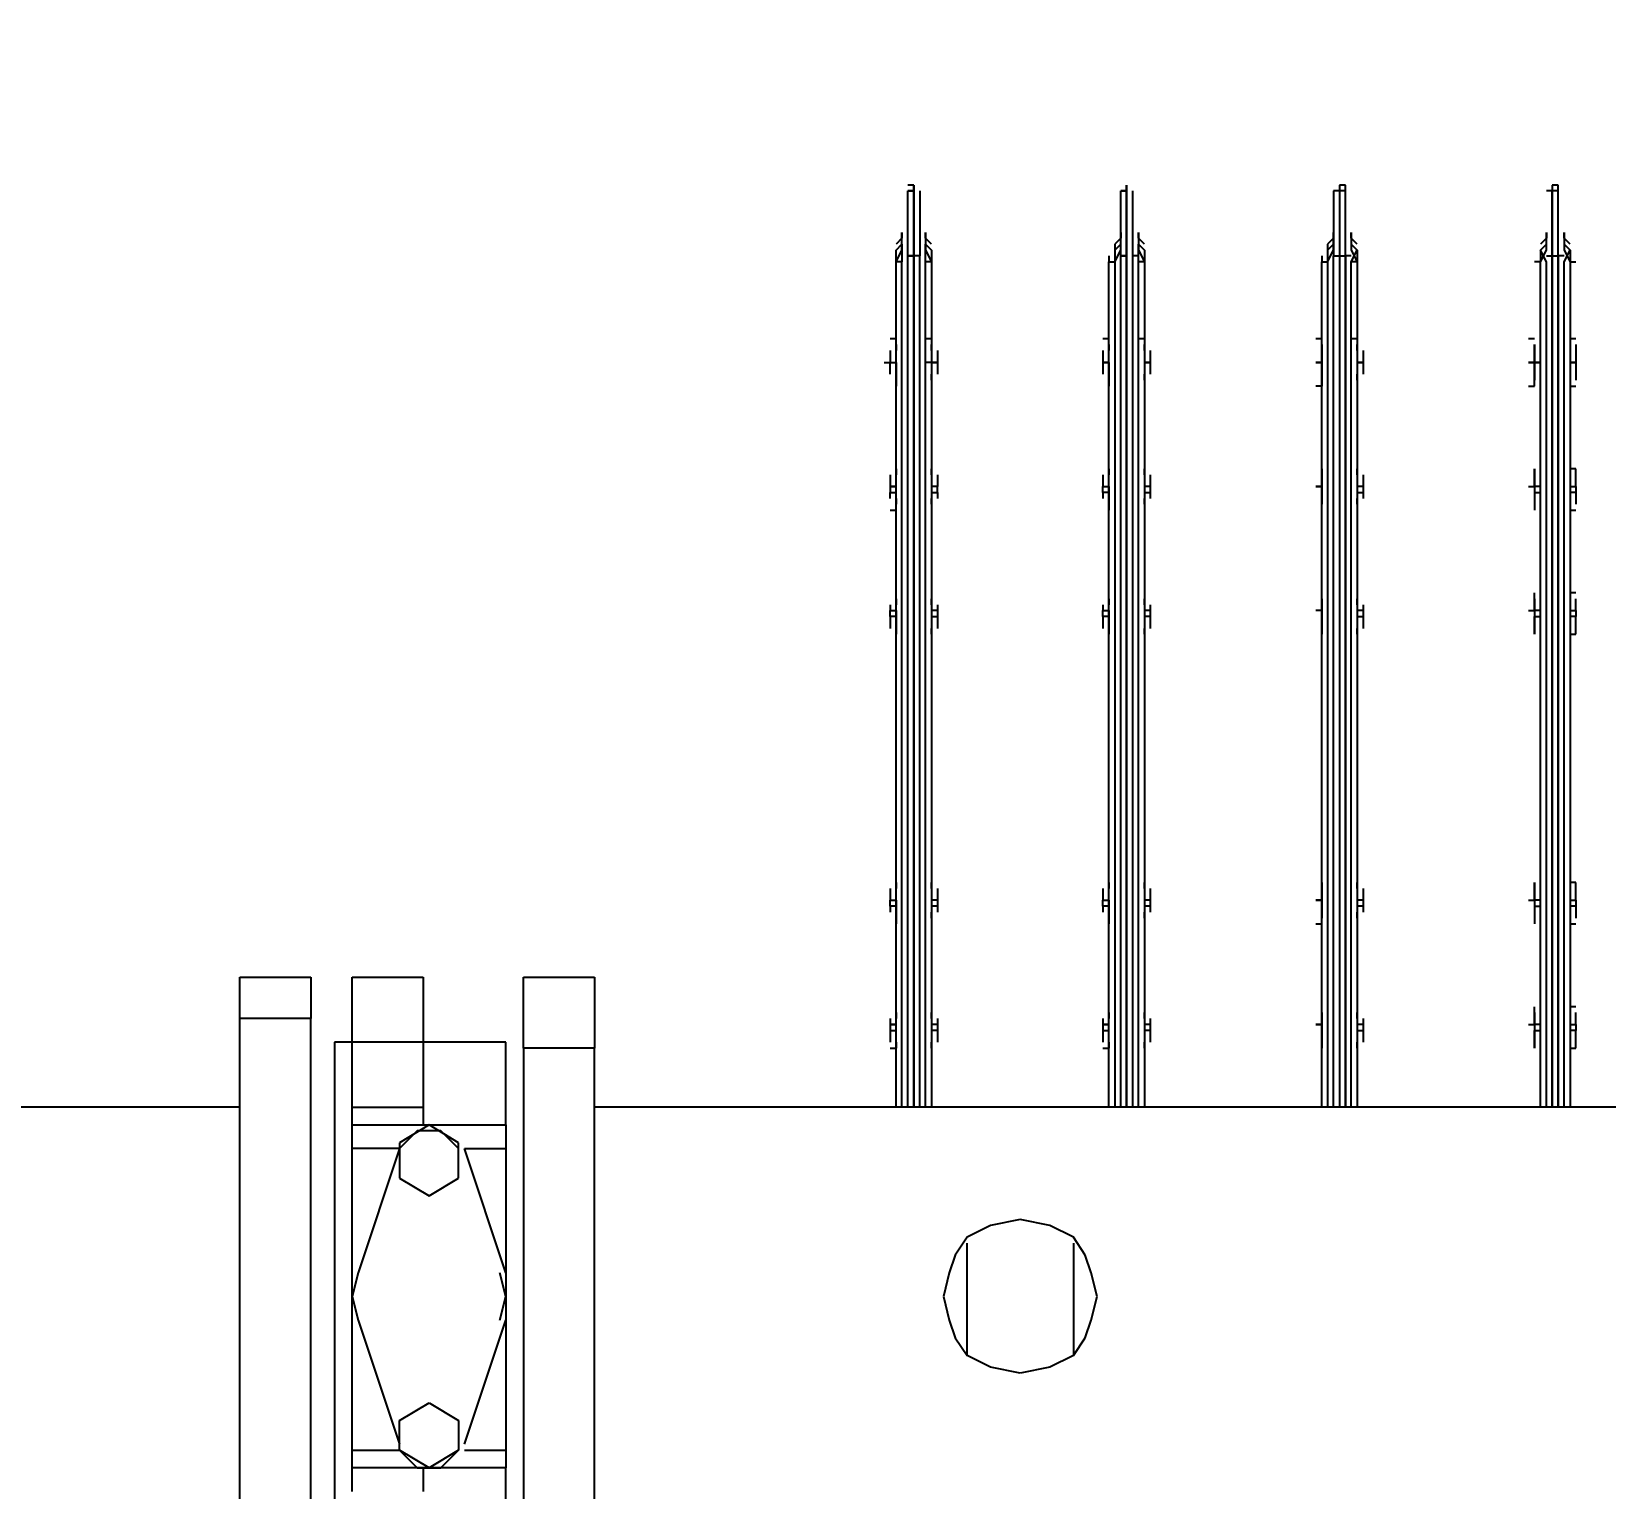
# Model space of a CAD drawing. Header units: metres. Extents: x 530797 to 531186, y 2675944 to 2676144.
# Drawn here: x 531160.9944 to 531161.3626, y 2676016.558 to 2676016.8989 of the extents above; entities that cross this region are included whole.
import ezdxf

# ---------------------------------------------------------------- set-up
doc = ezdxf.new("R2010")
doc.units = ezdxf.units.M
doc.layers.add('IDT', color=7, linetype='Continuous')
doc.layers.add('MMS Block Numbering', color=7, linetype='Continuous')
doc.styles.add('Adani Regular', font='Adani Regular.ttf')

# ---------------------------------------------------------------- blocks, each defined once
blk = doc.blocks.new('IDT')
at = {"layer": 'IDT', "color": 0, "lineweight": 25}
for p, q in [((15.08755, 10.12502), (15.08755, 9.99501)), ((15.10415, 10.12502), (15.10415, 9.99501)), ((15.0419, 10.12087), (15.0419, 10.10013)), ((15.08202, 10.00054), (15.08202, 10.12087)), ((15.02116, 10.11949), (15.02116, 10.00192)), ((15.03775, 10.00192), (15.03775, 10.11949)), ((15.06127, 10.10013), (15.06127, 10.10566)), ((15.07787, 10.10566), (15.07787, 10.10013)), ((15.0419, 10.09598), (15.0419, 10.10013)), ((15.0419, 10.10013), (15.07787, 10.10013)), ((15.05712, 10.10013), (15.05297, 10.09598)), ((15.05297, 10.09598), (15.05988, 10.10013)), ((15.06265, 10.10013), (15.05712, 10.10013)), ((15.05988, 10.10013), (15.0668, 10.09598)), ((15.0668, 10.09598), (15.06265, 10.10013)), ((15.07787, 10.10013), (15.07787, 10.09598)), ((15.0419, 10.06002), (15.0419, 10.09598)), ((15.05159, 10.09598), (15.0419, 10.09598)), ((15.05159, 10.09459), (15.0419, 10.06555)), ((15.05297, 10.08906), (15.05297, 10.09598)), ((15.07787, 10.09598), (15.0668, 10.09598)), ((15.0668, 10.09598), (15.0668, 10.08906)), ((15.07648, 10.06555), (15.0668, 10.09459)), ((15.07787, 10.09598), (15.07787, 10.06002)), ((15.05988, 10.08491), (15.05297, 10.08906)), ((15.0668, 10.08906), (15.05988, 10.08491)), ((14.90912, 10.07385), (14.91465, 10.07661)), ((14.91465, 10.07661), (14.92157, 10.078)), ((14.92157, 10.078), (14.92849, 10.07661)), ((14.92849, 10.07661), (14.93402, 10.07385)), ((14.90912, 10.07385), (14.90635, 10.0697)), ((14.90912, 10.04757), (14.90912, 10.07385)), ((14.93402, 10.07385), (14.93402, 10.04757)), ((14.93678, 10.0697), (14.93402, 10.07385)), ((14.90635, 10.0697), (14.90497, 10.06555)), ((14.93817, 10.06555), (14.93678, 10.0697)), ((14.90497, 10.06555), (14.90359, 10.06002)), ((14.93955, 10.06002), (14.93817, 10.06555)), ((15.04329, 10.06555), (15.0419, 10.06002)), ((15.07787, 10.06002), (15.07648, 10.06555)), ((14.90359, 10.06002), (14.90497, 10.05448)), ((14.93817, 10.05448), (14.93955, 10.06002)), ((15.0419, 10.02544), (15.0419, 10.06002)), ((15.0419, 10.06002), (15.04329, 10.05448)), ((15.07648, 10.05448), (15.07787, 10.06002)), ((15.07787, 10.06002), (15.07787, 10.02544)), ((14.90497, 10.05448), (14.90635, 10.05033)), ((14.93678, 10.05033), (14.93817, 10.05448)), ((15.0419, 10.05448), (15.05159, 10.02544)), ((15.0668, 10.02544), (15.07648, 10.05448)), ((14.90635, 10.05033), (14.90912, 10.04618)), ((14.93402, 10.04618), (14.93678, 10.05033)), ((14.90912, 10.04618), (14.91465, 10.04342)), ((14.91465, 10.04342), (14.92157, 10.04203)), ((14.92157, 10.04203), (14.92849, 10.04342)), ((14.92849, 10.04342), (14.93402, 10.04618)), ((15.05988, 10.0365), (15.05297, 10.03235)), ((15.0668, 10.03235), (15.05988, 10.0365)), ((15.05297, 10.03235), (15.05297, 10.02405)), ((15.0668, 10.02405), (15.0668, 10.03235)), ((15.0419, 10.0199), (15.0419, 10.02544)), ((15.05159, 10.02544), (15.0419, 10.02544)), ((15.05297, 10.02544), (15.05712, 10.02129)), ((15.06265, 10.02129), (15.0668, 10.02544)), ((15.0668, 10.02544), (15.07787, 10.02544)), ((15.07787, 10.02544), (15.07787, 10.0199)), ((15.05297, 10.02405), (15.05988, 10.0199)), ((15.05712, 10.02129), (15.06265, 10.02129)), ((15.05988, 10.0199), (15.0668, 10.02405)), ((15.0419, 10.0199), (15.0419, 10.00054)), ((15.07787, 10.0199), (15.0419, 10.0199)), ((15.06127, 10.01575), (15.06127, 10.0199)), ((15.07787, 10.0199), (15.07787, 10.01575)), ((14.44023, 10.01575), (15.02116, 10.01575)), ((14.79294, 9.81796), (14.79294, 10.01575)), ((14.79432, 10.01575), (14.79432, 9.81796)), ((14.7957, 9.81658), (14.7957, 10.01575)), ((14.7957, 10.01575), (14.7957, 9.81658)), ((14.79709, 9.81658), (14.79709, 10.01575)), ((14.79709, 10.01575), (14.79709, 9.81658)), ((14.79847, 10.01575), (14.79847, 9.81796)), ((14.79985, 10.01575), (14.79985, 9.81796)), ((14.84273, 9.81796), (14.84273, 10.01575)), ((14.84411, 10.01575), (14.84411, 9.81796)), ((14.8455, 9.81658), (14.8455, 10.01575)), ((14.8455, 10.01575), (14.8455, 9.81658)), ((14.84688, 9.81658), (14.84688, 10.01575)), ((14.84826, 10.01575), (14.84826, 9.81658)), ((14.84965, 9.81796), (14.84965, 10.01575)), ((14.85103, 10.01575), (14.85103, 9.81796)), ((14.89252, 9.81796), (14.89252, 10.01575)), ((14.89391, 10.01575), (14.89391, 9.81796)), ((14.89529, 9.81658), (14.89529, 10.01575)), ((14.89667, 10.01575), (14.89667, 9.81658)), ((14.89667, 9.81658), (14.89667, 10.01575)), ((14.89806, 10.01575), (14.89806, 9.81658)), ((14.89944, 9.81796), (14.89944, 10.01575)), ((14.90082, 10.01575), (14.90082, 9.81796)), ((14.94232, 9.81796), (14.94232, 10.01575)), ((14.9437, 10.01575), (14.9437, 9.81796)), ((14.94508, 10.01575), (14.94508, 9.81658)), ((14.94647, 9.81658), (14.94647, 10.01575)), ((14.94647, 10.01575), (14.94647, 9.81658)), ((14.94785, 10.01575), (14.94785, 9.81658)), ((14.94923, 10.01575), (14.94923, 9.81796)), ((14.95062, 10.01575), (14.95062, 9.81796)), ((15.06127, 10.00054), (15.06127, 10.01575)), ((15.07787, 10.01575), (15.06127, 10.01575)), ((15.07787, 10.01575), (15.07787, 10.00054)), ((15.10415, 10.01575), (15.21341, 10.01575)), ((14.79294, 10.00192), (14.79155, 10.00192)), ((14.79155, 10.00192), (14.79155, 10.00054)), ((14.79155, 10.00054), (14.79155, 9.99777)), ((14.79294, 9.99777), (14.79294, 10.00192)), ((14.80124, 9.99777), (14.80124, 10.00192)), ((14.80124, 10.00192), (14.80124, 10.00054)), ((14.80124, 10.00054), (14.80124, 9.99777)), ((14.84135, 9.99777), (14.84135, 10.00054)), ((14.84273, 9.99639), (14.84273, 10.00192)), ((14.84273, 10.00192), (14.84273, 10.00054)), ((14.85103, 9.99639), (14.85103, 10.00192)), ((14.85103, 10.00192), (14.85103, 10.00054)), ((14.85103, 10.00054), (14.85103, 9.99777)), ((14.89114, 9.99777), (14.89114, 10.00054)), ((14.89252, 9.99777), (14.89252, 10.00192)), ((14.89252, 10.00192), (14.89252, 10.00054)), ((14.90221, 10.00192), (14.90082, 10.00192)), ((14.90082, 10.00192), (14.90082, 9.99777)), ((14.90082, 10.00054), (14.90082, 10.00192)), ((14.90221, 9.99777), (14.90221, 10.00054)), ((14.94093, 9.99777), (14.94093, 10.00054)), ((14.94232, 9.99777), (14.94232, 10.00192)), ((14.94232, 10.00192), (14.94232, 10.00054)), ((14.952, 10.00192), (14.95062, 10.00192)), ((14.95062, 10.00192), (14.95062, 9.99777)), ((14.95062, 10.00054), (14.95062, 10.00192)), ((14.952, 9.99777), (14.952, 10.00054)), ((15.02116, 9.98533), (15.02116, 10.00192)), ((15.02116, 10.00192), (15.03775, 10.00192)), ((15.03775, 10.00192), (15.03775, 9.98533)), ((15.0419, 10.00054), (15.06127, 10.00054)), ((15.06127, 9.98533), (15.06127, 10.00054)), ((15.06127, 10.00054), (15.07787, 10.00054)), ((15.07787, 10.00054), (15.07787, 9.98533)), ((15.07787, 10.00054), (15.08202, 10.00054)), ((14.79155, 9.99639), (14.79155, 9.99777)), ((14.79155, 9.99777), (14.79294, 9.99777)), ((14.79294, 9.99639), (14.79155, 9.99639)), ((14.79155, 9.99639), (14.79155, 9.99501)), ((14.79155, 9.99501), (14.79155, 9.99362)), ((14.79294, 9.99639), (14.79294, 9.99777)), ((14.79294, 9.99224), (14.79294, 9.99639)), ((14.80124, 9.99777), (14.79985, 9.99777)), ((14.79985, 9.99639), (14.80124, 9.99639)), ((14.80124, 9.99639), (14.80124, 9.99777)), ((14.80124, 9.99639), (14.80124, 9.99777)), ((14.80124, 9.99639), (14.80124, 9.99224)), ((14.80124, 9.99501), (14.80124, 9.99639)), ((14.80262, 9.99639), (14.80124, 9.99639)), ((14.80124, 9.99362), (14.80124, 9.99501)), ((14.84273, 9.99777), (14.84135, 9.99777)), ((14.84135, 9.99639), (14.84135, 9.99777)), ((14.84135, 9.99501), (14.84135, 9.99639)), ((14.84135, 9.99639), (14.84273, 9.99639)), ((14.84273, 9.99224), (14.84273, 9.99639)), ((14.84273, 9.99501), (14.84273, 9.99362)), ((14.85103, 9.99777), (14.85103, 9.99639)), ((14.85103, 9.99501), (14.85103, 9.99639)), ((14.85103, 9.99639), (14.85241, 9.99639)), ((14.85241, 9.99639), (14.85103, 9.99639)), ((14.85103, 9.99639), (14.85103, 9.99224)), ((14.85103, 9.99362), (14.85103, 9.99501)), ((14.89114, 9.99639), (14.89114, 9.99777)), ((14.89114, 9.99777), (14.89252, 9.99777)), ((14.89114, 9.99501), (14.89114, 9.99639)), ((14.89114, 9.99639), (14.89252, 9.99639)), ((14.89252, 9.99639), (14.89252, 9.99777)), ((14.89252, 9.99224), (14.89252, 9.99639)), ((14.89252, 9.99501), (14.89252, 9.99362)), ((14.90082, 9.99777), (14.90082, 9.99639)), ((14.90221, 9.99777), (14.90082, 9.99777)), ((14.90221, 9.99639), (14.90082, 9.99639)), ((14.90082, 9.99639), (14.90082, 9.99224)), ((14.90082, 9.99639), (14.90221, 9.99639)), ((14.90082, 9.99362), (14.90082, 9.99501)), ((14.90221, 9.99639), (14.90221, 9.99777)), ((14.90221, 9.99501), (14.90221, 9.99639)), ((14.94093, 9.99639), (14.94093, 9.99777)), ((14.94093, 9.99777), (14.94232, 9.99777)), ((14.94093, 9.99501), (14.94093, 9.99639)), ((14.94093, 9.99639), (14.94232, 9.99639)), ((14.94232, 9.99639), (14.94232, 9.99777)), ((14.94232, 9.99224), (14.94232, 9.99639)), ((14.94232, 9.99501), (14.94232, 9.99362)), ((14.95062, 9.99777), (14.95062, 9.99639)), ((14.952, 9.99777), (14.95062, 9.99777)), ((14.952, 9.99639), (14.95062, 9.99639)), ((14.95062, 9.99639), (14.95062, 9.99224)), ((14.95062, 9.99639), (14.952, 9.99639)), ((14.95062, 9.99362), (14.95062, 9.99501)), ((14.952, 9.99639), (14.952, 9.99777)), ((14.952, 9.99501), (14.952, 9.99639)), ((15.08755, 9.98533), (15.08755, 9.99501)), ((15.08755, 9.99501), (15.10415, 9.99501)), ((15.10415, 9.99501), (15.10415, 9.98533)), ((14.79155, 9.99224), (14.79294, 9.99224)), ((15.03775, 9.98533), (15.02116, 9.98533)), ((15.07787, 9.98533), (15.06127, 9.98533)), ((15.10415, 9.98533), (15.08755, 9.98533)), ((14.79294, 9.97288), (14.79155, 9.97288)), ((14.79294, 9.96873), (14.79294, 9.97288)), ((14.80124, 9.96873), (14.80124, 9.97288)), ((14.84273, 9.96873), (14.84273, 9.97288)), ((14.85241, 9.97288), (14.85103, 9.97288)), ((14.85103, 9.97288), (14.85103, 9.96873)), ((14.89252, 9.96873), (14.89252, 9.97288)), ((14.90082, 9.96873), (14.90082, 9.97288)), ((14.94232, 9.96873), (14.94232, 9.97288)), ((14.95062, 9.96873), (14.95062, 9.97288)), ((14.79155, 9.97011), (14.79155, 9.97149)), ((14.79155, 9.96873), (14.79155, 9.97011)), ((14.80124, 9.97011), (14.80124, 9.97149)), ((14.80124, 9.96873), (14.80124, 9.97011)), ((14.84135, 9.96873), (14.84135, 9.97011)), ((14.84273, 9.97149), (14.84273, 9.97011)), ((14.85103, 9.97011), (14.85103, 9.97149)), ((14.85103, 9.96873), (14.85103, 9.97011)), ((14.89114, 9.96873), (14.89114, 9.97011)), ((14.89252, 9.97149), (14.89252, 9.97011)), ((14.90082, 9.97011), (14.90082, 9.97149)), ((14.90221, 9.96873), (14.90221, 9.97011)), ((14.94093, 9.96873), (14.94093, 9.97011)), ((14.94232, 9.97149), (14.94232, 9.97011)), ((14.95062, 9.97011), (14.95062, 9.97149)), ((14.952, 9.96873), (14.952, 9.97011)), ((14.79155, 9.96734), (14.79155, 9.96873)), ((14.79155, 9.96873), (14.79294, 9.96873)), ((14.79294, 9.96734), (14.79155, 9.96734)), ((14.79155, 9.96734), (14.79155, 9.96458)), ((14.79294, 9.96734), (14.79294, 9.96873)), ((14.79294, 9.96319), (14.79294, 9.96734)), ((14.80124, 9.96873), (14.79985, 9.96873)), ((14.79985, 9.96734), (14.80124, 9.96734)), ((14.80124, 9.96734), (14.80124, 9.96873)), ((14.80124, 9.96734), (14.80124, 9.96873)), ((14.80124, 9.96734), (14.80124, 9.96319)), ((14.80124, 9.96458), (14.80124, 9.96734)), ((14.80262, 9.96734), (14.80124, 9.96734)), ((14.84135, 9.96734), (14.84135, 9.96873)), ((14.84135, 9.96873), (14.84273, 9.96873)), ((14.84135, 9.96458), (14.84135, 9.96734)), ((14.84135, 9.96734), (14.84273, 9.96734)), ((14.84273, 9.96734), (14.84273, 9.96873)), ((14.84273, 9.96319), (14.84273, 9.96734)), ((14.85103, 9.96873), (14.85103, 9.96734)), ((14.85103, 9.96734), (14.85103, 9.96873)), ((14.85103, 9.96458), (14.85103, 9.96734)), ((14.85103, 9.96734), (14.85241, 9.96734)), ((14.85241, 9.96734), (14.85103, 9.96734)), ((14.85103, 9.96734), (14.85103, 9.96319)), ((14.89114, 9.96734), (14.89114, 9.96873)), ((14.89114, 9.96873), (14.89252, 9.96873)), ((14.89114, 9.96458), (14.89114, 9.96734)), ((14.89114, 9.96734), (14.89252, 9.96734)), ((14.89252, 9.96319), (14.89252, 9.96873)), ((14.90082, 9.96873), (14.90221, 9.96873)), ((14.90082, 9.96734), (14.90082, 9.96873)), ((14.90221, 9.96734), (14.90082, 9.96734)), ((14.90082, 9.96734), (14.90082, 9.96319)), ((14.90221, 9.96734), (14.90082, 9.96734)), ((14.90221, 9.96873), (14.90221, 9.96734)), ((14.90221, 9.96458), (14.90221, 9.96734)), ((14.94093, 9.96734), (14.94093, 9.96873)), ((14.94093, 9.96873), (14.94232, 9.96873)), ((14.94093, 9.96458), (14.94093, 9.96734)), ((14.94093, 9.96734), (14.94232, 9.96734)), ((14.94232, 9.96734), (14.94232, 9.96873)), ((14.94232, 9.96319), (14.94232, 9.96734)), ((14.95062, 9.96873), (14.952, 9.96873)), ((14.95062, 9.96734), (14.95062, 9.96873)), ((14.952, 9.96734), (14.95062, 9.96734)), ((14.95062, 9.96734), (14.95062, 9.96319)), ((14.952, 9.96734), (14.95062, 9.96734)), ((14.952, 9.96873), (14.952, 9.96734)), ((14.952, 9.96458), (14.952, 9.96734)), ((14.79155, 9.96458), (14.79155, 9.96319)), ((14.79155, 9.96319), (14.79294, 9.96319)), ((14.80124, 9.96319), (14.80124, 9.96458)), ((14.84273, 9.96458), (14.84273, 9.96319)), ((14.85103, 9.96319), (14.85103, 9.96458)), ((14.89252, 9.96458), (14.89252, 9.96319)), ((14.90082, 9.96319), (14.90082, 9.96458)), ((14.94232, 9.96458), (14.94232, 9.96319)), ((14.95062, 9.96319), (14.95062, 9.96458)), ((14.79294, 9.9051), (14.79155, 9.9051)), ((14.79155, 9.9051), (14.79155, 9.90372)), ((14.79155, 9.90372), (14.79155, 9.90095)), ((14.79294, 9.90095), (14.79294, 9.9051)), ((14.80124, 9.90095), (14.80124, 9.9051)), ((14.80124, 9.9051), (14.80124, 9.90372)), ((14.80124, 9.90372), (14.80124, 9.90095)), ((14.84135, 9.90095), (14.84135, 9.90372)), ((14.84273, 9.90095), (14.84273, 9.9051)), ((14.84273, 9.9051), (14.84273, 9.90372)), ((14.85103, 9.90372), (14.85103, 9.9051)), ((14.85103, 9.9051), (14.85103, 9.90095)), ((14.85103, 9.90095), (14.85103, 9.90372)), ((14.89114, 9.90095), (14.89114, 9.90372)), ((14.89252, 9.90095), (14.89252, 9.9051)), ((14.89252, 9.9051), (14.89252, 9.90372)), ((14.90082, 9.90095), (14.90082, 9.9051)), ((14.90082, 9.9051), (14.90082, 9.90372)), ((14.90221, 9.90095), (14.90221, 9.90372)), ((14.94093, 9.90095), (14.94093, 9.90372)), ((14.94232, 9.90095), (14.94232, 9.9051)), ((14.94232, 9.9051), (14.94232, 9.90372)), ((14.95062, 9.90095), (14.95062, 9.9051)), ((14.95062, 9.9051), (14.95062, 9.90372)), ((14.952, 9.90095), (14.952, 9.90372)), ((14.79155, 9.89957), (14.79155, 9.90095)), ((14.79155, 9.90095), (14.79294, 9.90095)), ((14.79294, 9.89957), (14.79155, 9.89957)), ((14.79155, 9.89957), (14.79155, 9.89819)), ((14.79294, 9.89542), (14.79294, 9.90095)), ((14.80124, 9.90095), (14.79985, 9.90095)), ((14.79985, 9.89957), (14.80124, 9.89957)), ((14.80124, 9.89957), (14.80124, 9.90095)), ((14.80124, 9.89957), (14.80124, 9.90095)), ((14.80124, 9.89957), (14.80124, 9.89542)), ((14.80124, 9.89819), (14.80124, 9.89957)), ((14.80262, 9.89957), (14.80124, 9.89957)), ((14.84273, 9.90095), (14.84135, 9.90095)), ((14.84135, 9.89957), (14.84135, 9.90095)), ((14.84135, 9.89819), (14.84135, 9.89957)), ((14.84135, 9.89957), (14.84273, 9.89957)), ((14.84273, 9.89957), (14.84273, 9.90095)), ((14.84273, 9.89542), (14.84273, 9.89957)), ((14.85103, 9.89957), (14.85103, 9.90095)), ((14.85103, 9.90095), (14.85103, 9.89957)), ((14.85103, 9.89957), (14.85103, 9.89542)), ((14.85103, 9.89819), (14.85103, 9.89957)), ((14.85103, 9.89957), (14.85241, 9.89957)), ((14.89114, 9.89957), (14.89114, 9.90095)), ((14.89114, 9.90095), (14.89252, 9.90095)), ((14.89114, 9.89819), (14.89114, 9.89957)), ((14.89114, 9.89957), (14.89252, 9.89957)), ((14.89252, 9.89542), (14.89252, 9.90095)), ((14.90082, 9.90095), (14.90221, 9.90095)), ((14.90082, 9.89957), (14.90082, 9.90095)), ((14.90221, 9.89957), (14.90082, 9.89957)), ((14.90082, 9.89957), (14.90082, 9.89542)), ((14.90221, 9.89957), (14.90082, 9.89957)), ((14.90221, 9.90095), (14.90221, 9.89957)), ((14.90221, 9.89819), (14.90221, 9.89957)), ((14.94232, 9.90095), (14.94093, 9.90095)), ((14.94093, 9.89957), (14.94093, 9.90095)), ((14.94093, 9.89819), (14.94093, 9.89957)), ((14.94093, 9.89957), (14.94232, 9.89957)), ((14.94232, 9.89542), (14.94232, 9.90095)), ((14.95062, 9.90095), (14.952, 9.90095)), ((14.95062, 9.89957), (14.95062, 9.90095)), ((14.952, 9.89957), (14.95062, 9.89957)), ((14.95062, 9.89957), (14.95062, 9.89542)), ((14.952, 9.89957), (14.95062, 9.89957)), ((14.952, 9.90095), (14.952, 9.89957)), ((14.952, 9.89819), (14.952, 9.89957)), ((14.79155, 9.89819), (14.79155, 9.8968)), ((14.79155, 9.89542), (14.79294, 9.89542)), ((14.80124, 9.8968), (14.80124, 9.89819)), ((14.84273, 9.89819), (14.84273, 9.8968)), ((14.85103, 9.8968), (14.85103, 9.89819)), ((14.89252, 9.89819), (14.89252, 9.8968)), ((14.90082, 9.8968), (14.90082, 9.89819)), ((14.94232, 9.89819), (14.94232, 9.8968)), ((14.95062, 9.8968), (14.95062, 9.89819)), ((14.79294, 9.87606), (14.79155, 9.87606)), ((14.79155, 9.87329), (14.79155, 9.87467)), ((14.79155, 9.87191), (14.79155, 9.87329)), ((14.79294, 9.87191), (14.79294, 9.87606)), ((14.80124, 9.87191), (14.80124, 9.87606)), ((14.80124, 9.87329), (14.80124, 9.87467)), ((14.80124, 9.87191), (14.80124, 9.87329)), ((14.84135, 9.87191), (14.84135, 9.87329)), ((14.84273, 9.87052), (14.84273, 9.87606)), ((14.84273, 9.87467), (14.84273, 9.87329)), ((14.85103, 9.87606), (14.85103, 9.87052)), ((14.85103, 9.87329), (14.85103, 9.87467)), ((14.85103, 9.87052), (14.85103, 9.87329)), ((14.89114, 9.87191), (14.89114, 9.87329)), ((14.89252, 9.87191), (14.89252, 9.87606)), ((14.89252, 9.87467), (14.89252, 9.87329)), ((14.90082, 9.87191), (14.90082, 9.87606)), ((14.90082, 9.87329), (14.90082, 9.87467)), ((14.90221, 9.87191), (14.90221, 9.87329)), ((14.94093, 9.87191), (14.94093, 9.87329)), ((14.94232, 9.87191), (14.94232, 9.87606)), ((14.94232, 9.87467), (14.94232, 9.87329)), ((14.952, 9.87606), (14.95062, 9.87606)), ((14.95062, 9.87606), (14.95062, 9.87191)), ((14.95062, 9.87329), (14.95062, 9.87467)), ((14.952, 9.87329), (14.952, 9.87191)), ((14.79155, 9.87052), (14.79155, 9.87191)), ((14.79155, 9.87191), (14.79294, 9.87191)), ((14.79294, 9.87052), (14.79155, 9.87052)), ((14.79155, 9.87052), (14.79155, 9.86776)), ((14.79294, 9.87052), (14.79294, 9.87191)), ((14.79294, 9.86637), (14.79294, 9.87052)), ((14.80124, 9.87191), (14.79985, 9.87191)), ((14.79985, 9.87052), (14.80124, 9.87052)), ((14.80124, 9.87052), (14.80124, 9.87191)), ((14.80124, 9.87052), (14.80124, 9.87191)), ((14.80124, 9.87052), (14.80124, 9.86637)), ((14.80124, 9.86776), (14.80124, 9.87052)), ((14.80262, 9.87052), (14.80124, 9.87052)), ((14.84273, 9.87191), (14.84135, 9.87191)), ((14.84135, 9.87052), (14.84135, 9.87191)), ((14.84135, 9.86776), (14.84135, 9.87052)), ((14.84135, 9.87052), (14.84273, 9.87052)), ((14.84273, 9.86637), (14.84273, 9.87052)), ((14.85103, 9.87052), (14.85241, 9.87052)), ((14.85241, 9.87052), (14.85103, 9.87052)), ((14.85103, 9.87052), (14.85103, 9.86776)), ((14.85103, 9.86637), (14.85103, 9.87052)), ((14.89252, 9.87191), (14.89114, 9.87191)), ((14.89114, 9.87052), (14.89114, 9.87191)), ((14.89114, 9.86776), (14.89114, 9.87052)), ((14.89114, 9.87052), (14.89252, 9.87052)), ((14.89252, 9.86637), (14.89252, 9.87191)), ((14.90082, 9.87191), (14.90221, 9.87191)), ((14.90082, 9.87052), (14.90082, 9.87191)), ((14.90221, 9.87052), (14.90082, 9.87052)), ((14.90082, 9.87052), (14.90082, 9.86637)), ((14.90221, 9.87052), (14.90082, 9.87052)), ((14.90221, 9.87191), (14.90221, 9.87052)), ((14.90221, 9.86776), (14.90221, 9.87052)), ((14.94232, 9.87191), (14.94093, 9.87191)), ((14.94093, 9.87191), (14.94093, 9.87052)), ((14.94093, 9.86776), (14.94093, 9.87052)), ((14.94093, 9.87052), (14.94232, 9.87052)), ((14.94232, 9.86637), (14.94232, 9.87191)), ((14.95062, 9.87191), (14.95062, 9.87052)), ((14.952, 9.87191), (14.95062, 9.87191)), ((14.952, 9.87052), (14.95062, 9.87052)), ((14.95062, 9.87052), (14.95062, 9.86637)), ((14.95062, 9.87052), (14.952, 9.87052)), ((14.952, 9.87052), (14.952, 9.87191)), ((14.952, 9.86776), (14.952, 9.87052)), ((14.79155, 9.86776), (14.79155, 9.86637)), ((14.79155, 9.86637), (14.79294, 9.86637)), ((14.80124, 9.86637), (14.80124, 9.86776)), ((14.84273, 9.86776), (14.84273, 9.86637)), ((14.85103, 9.86776), (14.85103, 9.86637)), ((14.89252, 9.86776), (14.89252, 9.86637)), ((14.90082, 9.86637), (14.90082, 9.86776)), ((14.94232, 9.86776), (14.94232, 9.86637)), ((14.95062, 9.86637), (14.95062, 9.86776)), ((14.79294, 9.84701), (14.79155, 9.84701)), ((14.79155, 9.84424), (14.79155, 9.84563)), ((14.79155, 9.84148), (14.79155, 9.84424)), ((14.79294, 9.84148), (14.79294, 9.84701)), ((14.80262, 9.84701), (14.80124, 9.84701)), ((14.80124, 9.84701), (14.80124, 9.84148)), ((14.80124, 9.84424), (14.80124, 9.84563)), ((14.80124, 9.84148), (14.80124, 9.84424)), ((14.84135, 9.84148), (14.84135, 9.84424)), ((14.84273, 9.83733), (14.84273, 9.84701)), ((14.84273, 9.84563), (14.84273, 9.84424)), ((14.85103, 9.84148), (14.85103, 9.84701)), ((14.85103, 9.84701), (14.85241, 9.84701)), ((14.85103, 9.84424), (14.85103, 9.84563)), ((14.85103, 9.84148), (14.85103, 9.84424)), ((14.89114, 9.84148), (14.89114, 9.84424)), ((14.89252, 9.84148), (14.89252, 9.84701)), ((14.89252, 9.84563), (14.89252, 9.84424)), ((14.90082, 9.84148), (14.90082, 9.84701)), ((14.90082, 9.84424), (14.90082, 9.84563)), ((14.90221, 9.84148), (14.90221, 9.84424)), ((14.94093, 9.84148), (14.94093, 9.84424)), ((14.94232, 9.84148), (14.94232, 9.84701)), ((14.94232, 9.84563), (14.94232, 9.84424)), ((14.95062, 9.84148), (14.95062, 9.84701)), ((14.95062, 9.84424), (14.95062, 9.84563)), ((14.952, 9.84424), (14.952, 9.84148)), ((14.79155, 9.83871), (14.79155, 9.84148)), ((14.79155, 9.84148), (14.79294, 9.84148)), ((14.79294, 9.84148), (14.79155, 9.84148)), ((14.79155, 9.84148), (14.79294, 9.84148)), ((14.79294, 9.83733), (14.79294, 9.84148)), ((14.80124, 9.84148), (14.79985, 9.84148)), ((14.79985, 9.84148), (14.80124, 9.84148)), ((14.80124, 9.84148), (14.80262, 9.84148)), ((14.80262, 9.84148), (14.80124, 9.84148)), ((14.80124, 9.84148), (14.80124, 9.83871)), ((14.80124, 9.83733), (14.80124, 9.84148)), ((14.84135, 9.83871), (14.84135, 9.84148)), ((14.84135, 9.84148), (14.84273, 9.84148)), ((14.84273, 9.84148), (14.84135, 9.84148)), ((14.85241, 9.84148), (14.85103, 9.84148)), ((14.85103, 9.84148), (14.85241, 9.84148)), ((14.85241, 9.84148), (14.85103, 9.84148)), ((14.85103, 9.84148), (14.85103, 9.83733)), ((14.85103, 9.83871), (14.85103, 9.84148)), ((14.89114, 9.83871), (14.89114, 9.84148)), ((14.89114, 9.84148), (14.89252, 9.84148)), ((14.89252, 9.84148), (14.89114, 9.84148)), ((14.89252, 9.83733), (14.89252, 9.84148)), ((14.90082, 9.84148), (14.90221, 9.84148)), ((14.90221, 9.84148), (14.90082, 9.84148)), ((14.90082, 9.84148), (14.90082, 9.83733)), ((14.90221, 9.84148), (14.90082, 9.84148)), ((14.90221, 9.83871), (14.90221, 9.84148)), ((14.94093, 9.83871), (14.94093, 9.84148)), ((14.94093, 9.84148), (14.94232, 9.84148)), ((14.94093, 9.84148), (14.94232, 9.84148)), ((14.94232, 9.84148), (14.94093, 9.84148)), ((14.94232, 9.83733), (14.94232, 9.84148)), ((14.94232, 9.84148), (14.9437, 9.84148)), ((14.952, 9.84148), (14.95062, 9.84148)), ((14.95062, 9.84148), (14.95062, 9.83733)), ((14.952, 9.84148), (14.95062, 9.84148)), ((14.952, 9.84148), (14.95062, 9.84148)), ((14.95338, 9.84148), (14.952, 9.84148)), ((14.952, 9.83871), (14.952, 9.84148)), ((14.79155, 9.83733), (14.79155, 9.83871)), ((14.80124, 9.83871), (14.80124, 9.83733)), ((14.84273, 9.83871), (14.84273, 9.83733)), ((14.85103, 9.83733), (14.85103, 9.83871)), ((14.89252, 9.83871), (14.89252, 9.83733)), ((14.90082, 9.83733), (14.90082, 9.83871)), ((14.94232, 9.83871), (14.94232, 9.83733)), ((14.95062, 9.83733), (14.95062, 9.83871)), ((14.79155, 9.83594), (14.79294, 9.83594)), ((14.80124, 9.83594), (14.80262, 9.83594)), ((14.84273, 9.83594), (14.84411, 9.83594)), ((14.85103, 9.83594), (14.85241, 9.83594)), ((14.89252, 9.83594), (14.89391, 9.83594)), ((14.90082, 9.83594), (14.90221, 9.83594)), ((14.94232, 9.83594), (14.9437, 9.83594)), ((14.95062, 9.83594), (14.952, 9.83594)), ((14.79294, 9.81796), (14.79155, 9.81796)), ((14.79432, 9.8152), (14.79294, 9.81796)), ((14.79432, 9.81796), (14.79294, 9.8152)), ((14.79294, 9.81658), (14.79294, 9.81796)), ((14.79985, 9.81796), (14.79847, 9.8152)), ((14.79847, 9.81796), (14.79985, 9.8152)), ((14.79985, 9.81658), (14.79985, 9.81796)), ((14.79985, 9.81796), (14.80124, 9.81796)), ((14.84411, 9.8152), (14.84273, 9.81796)), ((14.84273, 9.81796), (14.84411, 9.81796)), ((14.84411, 9.81796), (14.84273, 9.8152)), ((14.84273, 9.81658), (14.84273, 9.81796)), ((14.84965, 9.81796), (14.84826, 9.8152)), ((14.85103, 9.81796), (14.84965, 9.81796)), ((14.84965, 9.81381), (14.84965, 9.81796)), ((14.85103, 9.81658), (14.85103, 9.81796)), ((14.89391, 9.8152), (14.89252, 9.81796)), ((14.89252, 9.81796), (14.89391, 9.81796)), ((14.89252, 9.81658), (14.89252, 9.81796)), ((14.89391, 9.81796), (14.89391, 9.81381)), ((14.89944, 9.81796), (14.89806, 9.8152)), ((14.90082, 9.81796), (14.89944, 9.81796)), ((14.89944, 9.81381), (14.89944, 9.81796)), ((14.90082, 9.81658), (14.90082, 9.81796)), ((14.9437, 9.8152), (14.94232, 9.81796)), ((14.94232, 9.81796), (14.9437, 9.81796)), ((14.94232, 9.81658), (14.94232, 9.81796)), ((14.9437, 9.81796), (14.9437, 9.81381)), ((14.95062, 9.81796), (14.94923, 9.8152)), ((14.94923, 9.81381), (14.94923, 9.81796)), ((14.94923, 9.81796), (14.95062, 9.81796)), ((14.95062, 9.81796), (14.95062, 9.81658)), ((14.79294, 9.8152), (14.79294, 9.81658)), ((14.79294, 9.8152), (14.79432, 9.81381)), ((14.79432, 9.81381), (14.79294, 9.8152)), ((14.79432, 9.81658), (14.7957, 9.81658)), ((14.79432, 9.81105), (14.79432, 9.8152)), ((14.7957, 9.81658), (14.7957, 9.80137)), ((14.79709, 9.81658), (14.7957, 9.81658)), ((14.7957, 9.81658), (14.7957, 9.79998)), ((14.79847, 9.81658), (14.79709, 9.81658)), ((14.79709, 9.79998), (14.79709, 9.81658)), ((14.79709, 9.81658), (14.79709, 9.80137)), ((14.79847, 9.8152), (14.79847, 9.81105)), ((14.79985, 9.8152), (14.79847, 9.81381)), ((14.79847, 9.81381), (14.79985, 9.8152)), ((14.79985, 9.8152), (14.79985, 9.81658)), ((14.84273, 9.8152), (14.84273, 9.81658)), ((14.84273, 9.8152), (14.84411, 9.81381)), ((14.84411, 9.81381), (14.84273, 9.8152)), ((14.84411, 9.81658), (14.8455, 9.81658)), ((14.84411, 9.81105), (14.84411, 9.8152)), ((14.8455, 9.81658), (14.8455, 9.79998)), ((14.84688, 9.81658), (14.8455, 9.81658)), ((14.8455, 9.81658), (14.8455, 9.80137)), ((14.84688, 9.79998), (14.84688, 9.81658)), ((14.84826, 9.81658), (14.84688, 9.81658)), ((14.84826, 9.80137), (14.84826, 9.81658)), ((14.84826, 9.8152), (14.84826, 9.81105)), ((14.84826, 9.81381), (14.84965, 9.8152)), ((14.84965, 9.8152), (14.84965, 9.81658)), ((14.89252, 9.8152), (14.89252, 9.81658)), ((14.89391, 9.81381), (14.89252, 9.8152)), ((14.89391, 9.81658), (14.89529, 9.81658)), ((14.89391, 9.81105), (14.89391, 9.8152)), ((14.89529, 9.80137), (14.89529, 9.81658)), ((14.89806, 9.81658), (14.89667, 9.81658)), ((14.89667, 9.81658), (14.89806, 9.81658)), ((14.89667, 9.79998), (14.89667, 9.81658)), ((14.89667, 9.81658), (14.89667, 9.79998)), ((14.89806, 9.81658), (14.89806, 9.80137)), ((14.89806, 9.8152), (14.89806, 9.81105)), ((14.89806, 9.81381), (14.89944, 9.8152)), ((14.89944, 9.8152), (14.89944, 9.81658)), ((14.94232, 9.8152), (14.94232, 9.81658)), ((14.9437, 9.81381), (14.94232, 9.8152)), ((14.9437, 9.81105), (14.9437, 9.8152)), ((14.94508, 9.81658), (14.94647, 9.81658)), ((14.94508, 9.80137), (14.94508, 9.81658)), ((14.94647, 9.81658), (14.94785, 9.81658)), ((14.94785, 9.81658), (14.94647, 9.81658)), ((14.94647, 9.81658), (14.94647, 9.79998)), ((14.94647, 9.79998), (14.94647, 9.81658)), ((14.94785, 9.81658), (14.94785, 9.80137)), ((14.94923, 9.8152), (14.94923, 9.81105)), ((14.95062, 9.8152), (14.94923, 9.81381)), ((14.95062, 9.81658), (14.95062, 9.8152)), ((14.79294, 9.81381), (14.79432, 9.81243)), ((14.79432, 9.81243), (14.79432, 9.81105)), ((14.79847, 9.81243), (14.79985, 9.81381)), ((14.79847, 9.81105), (14.79847, 9.81243)), ((14.84273, 9.81381), (14.84411, 9.81243)), ((14.84411, 9.81243), (14.84411, 9.81105)), ((14.84826, 9.81243), (14.84965, 9.81381)), ((14.84826, 9.81105), (14.84826, 9.81243)), ((14.89252, 9.81381), (14.89391, 9.81243)), ((14.89391, 9.81243), (14.89391, 9.81105)), ((14.89806, 9.81243), (14.89944, 9.81381)), ((14.89806, 9.81105), (14.89806, 9.81243)), ((14.94232, 9.81381), (14.9437, 9.81243)), ((14.9437, 9.81243), (14.9437, 9.81105)), ((14.94923, 9.81243), (14.95062, 9.81381)), ((14.94923, 9.81105), (14.94923, 9.81243)), ((14.7957, 9.80137), (14.79709, 9.80137)), ((14.7957, 9.79998), (14.79709, 9.79998)), ((14.79709, 9.80137), (14.79847, 9.80137)), ((14.8455, 9.80137), (14.84688, 9.80137)), ((14.8455, 9.79998), (14.84688, 9.79998)), ((14.84688, 9.80137), (14.84826, 9.80137)), ((14.89806, 9.80137), (14.89667, 9.80137)), ((14.89667, 9.80137), (14.89806, 9.80137)), ((14.94785, 9.80137), (14.94647, 9.80137)), ((14.94647, 9.80137), (14.94785, 9.80137)), ((14.94647, 9.79998), (14.94785, 9.79998))]:
    blk.add_line(p, q, dxfattribs=at)

msp = doc.modelspace()

# ---------------------------------------------------------------- block references
at = {"layer": 'IDT', "color": 8, "rotation": 180}
msp.add_blockref('IDT', (531176.14728, 2676026.66297), dxfattribs=at)

# ---------------------------------------------------------------- texts
at = {"layer": 'MMS Block Numbering', "insert": (531171.23052, 2676024.86692), "char_height": 7.5, "attachment_point": 5, "style": 'Adani Regular'}
msp.add_mtext_dynamic_manual_height_columns('A16c-\\PBL-06', width=41.5353798, gutter_width=1, heights=[0], dxfattribs=at)

doc.saveas('drawing.dxf')
